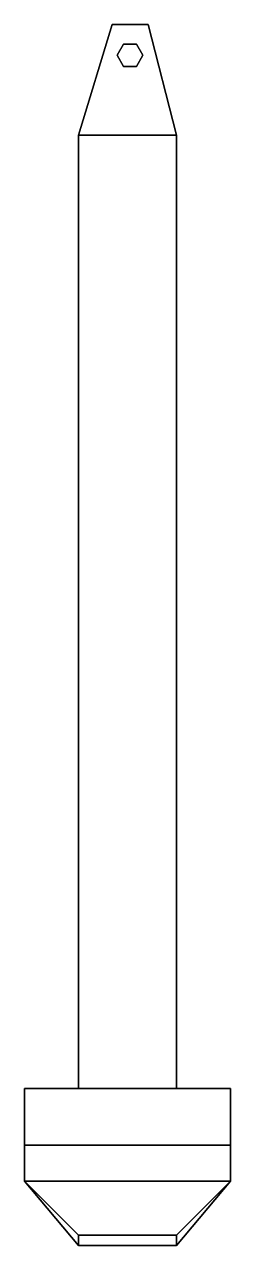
# Model space of a CAD drawing. Extents: x -0.41 to 0.39, y -4.62 to 0.12.
import ezdxf

# ---------------------------------------------------------------- set-up
doc = ezdxf.new("R2010")
doc.units = 0
doc.layers.add('SUPPORT', color=6, linetype='CONTINUOUS')

msp = doc.modelspace()

# ---------------------------------------------------------------- linework, layer by layer
at = {"layer": 'SUPPORT'}
for points in [[(0.0704, 0.1201, 0.35), (0.1804, -0.3099, 0.35), (-0.1996, -0.3099, 0.35), (-0.0696, 0.1201, 0.35)], [(-0.1996, -0.3099, 0.45), (0.1804, -0.3099, 0.45), (0.0704, 0.1201, 0.45), (-0.0696, 0.1201, 0.45)], [(-0.0696, 0.1201, 0.35), (-0.1996, -0.3099, 0.35), (-0.1996, -0.3099, 0.45), (-0.0696, 0.1201, 0.45)], [(0.0704, 0.1201, 0.66), (0.1804, -0.3099, 0.66), (-0.1996, -0.3099, 0.66), (-0.0696, 0.1201, 0.66)], [(-0.1996, -0.3099, 0.76), (0.1804, -0.3099, 0.76), (0.0704, 0.1201, 0.76), (-0.0696, 0.1201, 0.76)], [(-0.0696, 0.1201, 0.66), (-0.1996, -0.3099, 0.66), (-0.1996, -0.3099, 0.76), (-0.0696, 0.1201, 0.76)], [(-0.0696, 0.1201, 0.45), (0.0704, 0.1201, 0.45), (0.0704, 0.1201, 0.35), (-0.0696, 0.1201, 0.35)], [(-0.0696, 0.1201, 0.76), (0.0704, 0.1201, 0.76), (0.0704, 0.1201, 0.66), (-0.0696, 0.1201, 0.66)], [(0.0704, 0.1201, 0.45), (0.1804, -0.3099, 0.45), (0.1804, -0.3099, 0.35), (0.0704, 0.1201, 0.35)], [(0.0704, 0.1201, 0.76), (0.1804, -0.3099, 0.76), (0.1804, -0.3099, 0.66), (0.0704, 0.1201, 0.66)], [(-0.0246, 0.0434, 0.45), (-0.0496, 0.0001, 0.45), (-0.0496, 0.0001, 0.66), (-0.0246, 0.0434, 0.66)], [(-0.0496, 0.0001, 0.45), (-0.0246, -0.0432, 0.45), (-0.0246, -0.0432, 0.66), (-0.0496, 0.0001, 0.66)], [(0.0254, 0.0434, 0.45), (-0.0246, 0.0434, 0.45), (-0.0246, 0.0434, 0.66), (0.0254, 0.0434, 0.66)], [(0.0504, 0.0001, 0.45), (0.0254, 0.0434, 0.45), (0.0254, 0.0434, 0.66), (0.0504, 0.0001, 0.66)], [(0.0254, -0.0432, 0.45), (0.0504, 0.0001, 0.45), (0.0504, 0.0001, 0.66), (0.0254, -0.0432, 0.66)], [(-0.0246, -0.0432, 0.45), (0.0254, -0.0432, 0.45), (0.0254, -0.0432, 0.66), (-0.0246, -0.0432, 0.66)], [(-0.1996, -0.3099, 0.35), (-0.1996, -4.0099), (-0.1996, -4.0099, 0.26), (-0.1996, -0.3099, 0.91)], [(0.1804, -0.3099, 0.35), (0.1804, -4.0099), (-0.1996, -4.0099), (-0.1996, -0.3099, 0.35)], [(-0.1996, -4.0099, 0.26), (0.1804, -4.0099, 0.26), (0.1804, -0.3099, 0.91), (-0.1996, -0.3099, 0.91)], [(-0.1996, -0.3099, 0.91), (0.1804, -0.3099, 0.91), (0.1804, -0.3099, 0.35), (-0.1996, -0.3099, 0.35)], [(0.1804, -0.3099, 0.91), (0.1804, -4.0099, 0.26), (0.1804, -4.0099), (0.1804, -0.3099, 0.35)], [(-0.4096, -4.2299, 0.06), (0.3904, -4.2299, 0.06), (0.3904, -4.0099, 0.26), (-0.4096, -4.0099, 0.26)], [(-0.4096, -4.0099), (-0.4096, -4.2299), (-0.4096, -4.2299, 0.06), (-0.4096, -4.0099, 0.26)], [(-0.4096, -4.0099, 0.26), (0.3904, -4.0099, 0.26), (0.3904, -4.0099), (-0.4096, -4.0099)], [(0.3904, -4.0099), (0.3904, -4.2299), (-0.4096, -4.2299), (-0.4096, -4.0099)], [(0.3904, -4.0099, 0.26), (0.3904, -4.2299, 0.06), (0.3904, -4.2299), (0.3904, -4.0099)], [(-0.4096, -4.3699, 0.06), (0.3904, -4.3699, 0.06), (0.3904, -4.2299, 0.06), (-0.4096, -4.2299, 0.06)], [(0.3904, -4.2299), (0.3904, -4.3699), (-0.4096, -4.3699), (-0.4096, -4.2299)], [(-0.4096, -4.2299), (-0.4096, -4.3699), (-0.4096, -4.3699, 0.06), (-0.4096, -4.2299, 0.06)], [(0.3904, -4.2299, 0.06), (0.3904, -4.3699, 0.06), (0.3904, -4.3699), (0.3904, -4.2299)], [(-0.1996, -4.5799, 0.02), (0.1804, -4.5799, 0.02), (0.3904, -4.3699, 0.06), (-0.4096, -4.3699, 0.06)], [(0.3904, -4.3699), (0.1804, -4.6199), (-0.1996, -4.6199), (-0.4096, -4.3699)], [(-0.4096, -4.3699), (-0.1996, -4.6199), (-0.1996, -4.5799, 0.02), (-0.4096, -4.3699, 0.06)], [(0.3904, -4.3699, 0.06), (0.1804, -4.5799, 0.02), (0.1804, -4.6199), (0.3904, -4.3699)], [(-0.1996, -4.6199), (0.1804, -4.6199), (0.1804, -4.5799, 0.02), (-0.1996, -4.5799, 0.02)]]:
    msp.add_3dface(points, dxfattribs=at)

doc.saveas('drawing.dxf')
